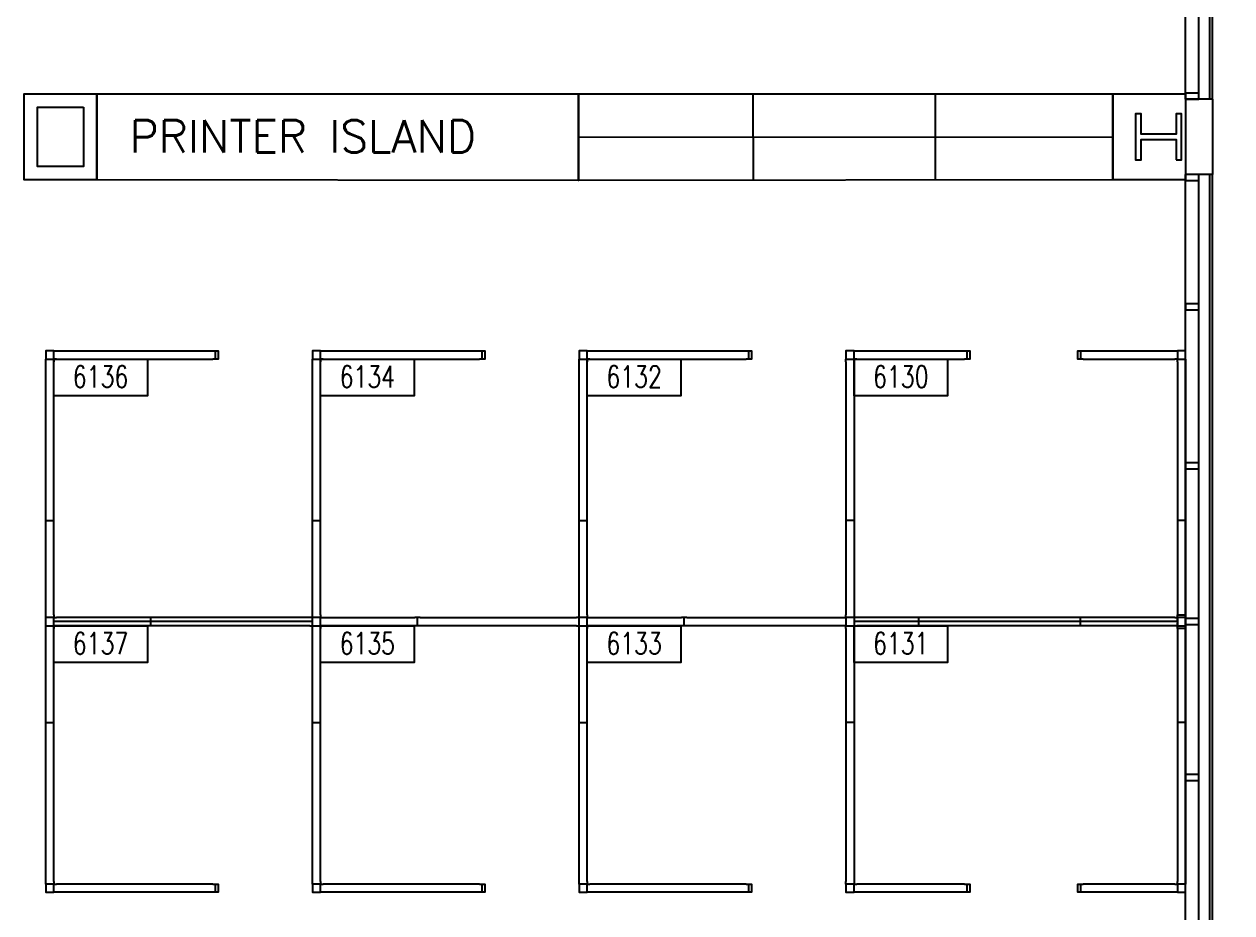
# Model space of a CAD drawing. Header units: millimetres. Extents: x 489553472 to 489553809, y 110504095 to 110504426.
# Drawn here: x 489553736.86 to 489553781.68, y 110504265.72 to 110504298.72 of the extents above; entities that cross this region are included whole.
import ezdxf
from ezdxf.enums import TextEntityAlignment as Align

# ---------------------------------------------------------------- set-up
doc = ezdxf.new("R2010")
doc.units = ezdxf.units.MM
for name, color, linetype in [('DIM', 3, 'Continuous'), ('E-B-FURR', 6, 'Continuous'), ('E-B-GLAZ', 72, 'Continuous'), ('E-B-MULL', 8, 'Continuous'), ('E-B-SHEL', 2, 'Continuous'), ('E-S-COLM', 8, 'Continuous'), ('FILE_CABINETS', 1, 'Continuous'), ('PANELS_201', 6, 'Continuous'), ('PRINTER_ISLAND', 7, 'Continuous'), ('RMNUM', 40, 'Continuous')]:
    doc.layers.add(name, color=color, linetype=linetype)
doc.styles.add('ARCHITXT', font='simplex.shx')
doc.styles.add('ROMANS', font='romans', dxfattribs={"width": 0.75, "height": 8})
doc.styles.get("Standard").update_dxf_attribs({"font": 'arial.ttf'})
doc.dimstyles.new('ISO-25', dxfattribs={"dimscale": 3, "dimtxt": 2.5, "dimasz": 2.5, "dimexe": 1.25, "dimexo": 0.625, "dimtad": 1, "dimdsep": 46, "dimtxsty": 'Standard', "dimcen": 2.5, "dimadec": 0, "dimazin": 0, "dimtfac": 1, "dimtmove": 0, "dimatfit": 3, "dimfxl": 0, "dimarcsym": 0})

# ---------------------------------------------------------------- blocks, each defined once
blk = doc.blocks.new('RMNUM')
at = {"layer": 'RMNUM'}
blk.add_lwpolyline([(-16.33354, 6.674702), (18.388073, 6.674702), (18.388073, -6.982766), (-16.33354, -6.982766), (-16.33354, 6.674702)], dxfattribs=at)
at = {"layer": 'RMNUM', "style": 'ROMANS', "width": 0.75}
blk.add_attdef('NUMBER', text='', height=8, dxfattribs=at).set_placement((1.027267, 0.114097), align=Align.MIDDLE_CENTER)
blk = doc.blocks.new('*D22')
at = {"layer": 'Defpoints', "color": 0, "transparency": 16777216}
for p in [(489553779.956, 110504328.789), (489553798.115, 110504328.826), (489553780.319, 110504149.075)]:
    blk.add_point(p, dxfattribs=at)
at = {"layer": 'DIM', "color": 0, "lineweight": -2, "transparency": 16777216}
for p, q in [((489553781.831, 110504328.793), (489553801.865, 110504328.833)), ((489553798.462, 110504156.611), (489553798.13, 110504321.326)), ((489553782.194, 110504149.078), (489553802.227, 110504149.119))]:
    blk.add_line(p, q, dxfattribs=at)
at = {"layer": 'DIM', "color": 0, "transparency": 16777216}
for points in [[(489553799.38, 110504321.328), (489553796.88, 110504321.323), (489553798.115, 110504328.826)], [(489553799.712, 110504156.614), (489553797.212, 110504156.609), (489553798.477, 110504149.111)]]:
    blk.add_solid(points, dxfattribs=at)
at = {"layer": 'DIM', "color": 0, "transparency": 16777216, "insert": (489553804, 110504238.98), "char_height": 7.5, "attachment_point": 5, "rotation": 270.1155}
blk.add_mtext('188', dxfattribs=at)

msp = doc.modelspace()

# ---------------------------------------------------------------- linework, layer by layer
at = {"layer": 'E-B-FURR'}
for p, q in [((489553779.9561564, 110504295.9370992), (489553779.9561564, 110504329.5370992)), ((489553779.9561564, 110504259.9370992), (489553779.9561564, 110504293.1370992))]:
    msp.add_line(p, q, dxfattribs=at)
for points in [[(489553739.5561564, 110504296.1370992), (489553739.5561564, 110504292.9370992), (489553736.8561563, 110504292.9370992), (489553736.8561563, 110504296.1370992)], [(489553779.9561564, 110504296.1370992), (489553779.9561564, 110504292.9370992), (489553777.2561564, 110504292.9370992), (489553777.2561564, 110504296.1370992)], [(489553739.0561564, 110504295.6370992), (489553739.0561564, 110504293.4370992), (489553737.3561563, 110504293.4370992), (489553737.3561563, 110504295.6370992)]]:
    msp.add_lwpolyline(points, close=True, dxfattribs=at)
at = {"layer": 'E-B-GLAZ'}
for p, q in [((489553780.4561564, 110504295.9370992), (489553780.4561564, 110504329.5370992)), ((489553780.8561563, 110504295.9370992), (489553780.8561563, 110504329.5370992)), ((489553780.9561564, 110504295.9370992), (489553780.9561564, 110504329.5370992)), ((489553780.4561564, 110504259.9370992), (489553780.4561564, 110504293.1370992)), ((489553780.8561563, 110504259.9370992), (489553780.8561563, 110504293.1370992)), ((489553780.9561564, 110504259.9370992), (489553780.9561564, 110504293.1370992))]:
    msp.add_line(p, q, dxfattribs=at)
at = {"layer": 'E-B-MULL'}
for points in [[(489553780.4561564, 110504296.1620992), (489553779.9561564, 110504296.1620992), (489553779.9561564, 110504295.9370992), (489553780.4561564, 110504295.9370992)], [(489553780.4561564, 110504293.1370992), (489553779.9561564, 110504293.1370992), (489553779.9561564, 110504292.9120992), (489553780.4561564, 110504292.9120992)], [(489553780.4561564, 110504288.3370992), (489553779.9561564, 110504288.3370992), (489553779.9561564, 110504288.1120992), (489553780.4561564, 110504288.1120992)], [(489553780.4561564, 110504282.4370992), (489553779.9561564, 110504282.4370992), (489553779.9561564, 110504282.2120992), (489553780.4561564, 110504282.2120992)], [(489553780.4561564, 110504276.6495992), (489553779.9561564, 110504276.6495992), (489553779.9561564, 110504276.4245992), (489553780.4561564, 110504276.4245992)], [(489553780.4561564, 110504270.8620992), (489553779.9561564, 110504270.8620992), (489553779.9561564, 110504270.6370992), (489553780.4561564, 110504270.6370992)]]:
    msp.add_lwpolyline(points, close=True, dxfattribs=at)
at = {"layer": 'E-B-SHEL'}
for p, q in [((489553780.9561564, 110504295.9370992), (489553779.9561564, 110504295.9370992)), ((489553779.9561564, 110504295.9370992), (489553779.9561564, 110504293.1370992)), ((489553780.9561564, 110504295.9370992), (489553780.9561564, 110504293.1370992)), ((489553780.9561564, 110504293.1370992), (489553779.9561564, 110504293.1370992))]:
    msp.add_line(p, q, dxfattribs=at)
at = {"layer": 'E-S-COLM'}
msp.add_lwpolyline([(489553779.6061563, 110504293.6870992), (489553779.8061564, 110504293.6870992), (489553779.8061564, 110504295.3870992), (489553779.6061563, 110504295.3870992), (489553779.6061563, 110504294.6370992), (489553778.3061564, 110504294.6370992), (489553778.3061564, 110504295.3870992), (489553778.1061563, 110504295.3870992), (489553778.1061563, 110504293.6870992), (489553778.3061564, 110504293.6870992), (489553778.3061564, 110504294.4370992), (489553779.6061563, 110504294.4370992)], close=True, dxfattribs=at)
at = {"layer": 'FILE_CABINETS'}
for p, q in [((489553763.903808, 110504296.115284), (489553763.9078356, 110504292.9202725)), ((489553770.6622897, 110504296.1370992), (489553770.6663342, 110504292.9287922)), ((489553757.4240841, 110504294.5245992), (489553777.2561564, 110504294.5370992))]:
    msp.add_line(p, q, dxfattribs=at)
msp.add_lwpolyline([(489553757.4240841, 110504296.1370992), (489553777.2561564, 110504296.1370992), (489553777.2561564, 110504292.9370992), (489553757.4240841, 110504292.9120992)], close=True, dxfattribs=at)
at = {"layer": 'PANELS_201', "linetype": 'Continuous'}
for p, q in [((489553779.6561564, 110504280.3870215), (489553779.6561564, 110504280.1870215)), ((489553779.9561564, 110504280.3870215), (489553779.9561564, 110504280.1870215)), ((489553779.9561564, 110504280.2870215), (489553779.6561564, 110504280.2870215)), ((489553747.9560243, 110504276.6870992), (489553751.3560243, 110504276.6870992)), ((489553751.3560243, 110504276.3870992), (489553747.9560243, 110504276.3870992)), ((489553751.5560243, 110504276.6870992), (489553757.3560243, 110504276.6870992)), ((489553757.3560243, 110504276.3870992), (489553751.5560243, 110504276.3870992)), ((489553757.8560243, 110504276.6870992), (489553761.2560242, 110504276.6870992)), ((489553761.2560242, 110504276.3870992), (489553757.8560243, 110504276.3870992)), ((489553761.4560243, 110504276.6870992), (489553767.2560242, 110504276.6870992)), ((489553767.2560242, 110504276.3870992), (489553761.4560243, 110504276.3870992)), ((489553779.6560243, 110504276.3870992), (489553779.9560243, 110504276.3870992)), ((489553779.9561564, 110504276.6870217), (489553779.6561564, 110504276.6870217)), ((489553779.6560243, 110504272.8870994), (489553779.6560243, 110504272.6870994)), ((489553779.9560243, 110504272.7870994), (489553779.6560243, 110504272.7870994)), ((489553779.9560243, 110504272.8870994), (489553779.9560243, 110504272.6870994))]:
    msp.add_line(p, q, dxfattribs=at)
for points in [[(489553737.9560243, 110504286.5870992), (489553737.6560243, 110504286.5870992), (489553737.6560243, 110504286.2870992)], [(489553737.6560243, 110504286.1870992), (489553737.6560243, 110504286.2870992), (489553737.9560243, 110504286.2870992), (489553737.9560243, 110504286.1870992)], [(489553737.6560243, 110504280.3870992), (489553737.6560243, 110504286.1870992)], [(489553738.0560243, 110504286.2870992), (489553737.9560243, 110504286.2870992), (489553737.9560243, 110504286.5870992), (489553738.0560243, 110504286.5870992)], [(489553737.9560243, 110504280.3870992), (489553737.9560243, 110504286.1870992)], [(489553738.0560243, 110504286.5870992), (489553743.8560243, 110504286.5870992)], [(489553738.0560243, 110504286.2870992), (489553743.8560243, 110504286.2870992)], [(489553743.8560243, 110504286.5870992), (489553743.9560243, 110504286.5870992), (489553744.0560243, 110504286.5870992), (489553744.0560243, 110504286.2870992), (489553743.8560243, 110504286.2870992)], [(489553743.9560243, 110504286.2870992), (489553743.9560243, 110504286.5870992)], [(489553747.8560243, 110504286.5870992), (489553747.5560243, 110504286.5870992), (489553747.5560243, 110504286.2870992)], [(489553747.5560243, 110504286.1870992), (489553747.5560243, 110504286.2870992), (489553747.8560243, 110504286.2870992), (489553747.8560243, 110504286.1870992)], [(489553747.5560243, 110504280.3870992), (489553747.5560243, 110504286.1870992)], [(489553747.9560243, 110504286.2870992), (489553747.8560243, 110504286.2870992), (489553747.8560243, 110504286.5870992), (489553747.9560243, 110504286.5870992)], [(489553747.8560243, 110504280.3870992), (489553747.8560243, 110504286.1870992)], [(489553747.9560243, 110504286.5870992), (489553753.7560242, 110504286.5870992)], [(489553747.9560243, 110504286.2870992), (489553753.7560242, 110504286.2870992)], [(489553753.7560242, 110504286.5870992), (489553753.8560243, 110504286.5870992), (489553753.9560243, 110504286.5870992), (489553753.9560243, 110504286.2870992), (489553753.7560242, 110504286.2870992)], [(489553753.8560243, 110504286.2870992), (489553753.8560243, 110504286.5870992)], [(489553757.7560242, 110504286.5870992), (489553757.4560243, 110504286.5870992), (489553757.4560243, 110504286.2870992)], [(489553757.4560243, 110504286.1870992), (489553757.4560243, 110504286.2870992), (489553757.7560242, 110504286.2870992), (489553757.7560242, 110504286.1870992)], [(489553757.4560243, 110504280.3870992), (489553757.4560243, 110504286.1870992)], [(489553757.8560243, 110504286.2870992), (489553757.7560242, 110504286.2870992), (489553757.7560242, 110504286.5870992), (489553757.8560243, 110504286.5870992)], [(489553757.7560242, 110504280.3870992), (489553757.7560242, 110504286.1870992)], [(489553757.8560243, 110504286.5870992), (489553763.6560243, 110504286.5870992)], [(489553757.8560243, 110504286.2870992), (489553763.6560243, 110504286.2870992)], [(489553763.6560243, 110504286.5870992), (489553763.7560242, 110504286.5870992), (489553763.8560243, 110504286.5870992), (489553763.8560243, 110504286.2870992), (489553763.6560243, 110504286.2870992)], [(489553763.7560242, 110504286.2870992), (489553763.7560242, 110504286.5870992)], [(489553767.6560243, 110504286.5870992), (489553767.3560243, 110504286.5870992), (489553767.3560243, 110504286.2870992)], [(489553767.3560243, 110504286.1870992), (489553767.3560243, 110504286.2870992), (489553767.6560243, 110504286.2870992), (489553767.6560243, 110504286.1870992)], [(489553767.3560243, 110504286.1870992), (489553767.3560243, 110504280.3870992)], [(489553767.7560242, 110504286.2870992), (489553767.6560243, 110504286.2870992), (489553767.6560243, 110504286.5870992), (489553767.7560242, 110504286.5870992)], [(489553767.6560243, 110504286.1870992), (489553767.6560243, 110504280.3870992)], [(489553767.7560242, 110504286.5870992), (489553771.7560242, 110504286.5870992)], [(489553767.7560242, 110504286.2870992), (489553771.7560242, 110504286.2870992)], [(489553771.7560242, 110504286.5870992), (489553771.8560243, 110504286.5870992), (489553771.9560243, 110504286.5870992), (489553771.9560243, 110504286.2870992), (489553771.7560242, 110504286.2870992)], [(489553771.8560243, 110504286.2870992), (489553771.8560243, 110504286.5870992)], [(489553776.1561565, 110504286.2870215), (489553776.0561566, 110504286.2870215), (489553775.9561566, 110504286.2870215), (489553775.9561566, 110504286.5870215), (489553776.1561565, 110504286.5870215)], [(489553776.0561566, 110504286.5870215), (489553776.0561566, 110504286.2870215)], [(489553776.1561565, 110504286.5870215), (489553779.5561564, 110504286.5870215)], [(489553776.1561565, 110504286.2870215), (489553779.5561564, 110504286.2870215)], [(489553779.5561564, 110504286.5870215), (489553779.6561564, 110504286.5870215), (489553779.6561564, 110504286.2870215), (489553779.5561564, 110504286.2870215)], [(489553779.9561564, 110504286.2870215), (489553779.9561564, 110504286.5870215), (489553779.6561564, 110504286.5870215)], [(489553779.6561564, 110504286.1870215), (489553779.6561564, 110504286.2870215), (489553779.9561564, 110504286.2870215), (489553779.9561564, 110504286.1870215)], [(489553779.6561564, 110504286.1870215), (489553779.6561564, 110504280.3870215)], [(489553779.9561564, 110504286.1870215), (489553779.9561564, 110504280.3870215)], [(489553737.6560243, 110504280.1870992), (489553737.6560243, 110504280.3870992)], [(489553737.9560243, 110504280.1870992), (489553737.9560243, 110504280.3870992)], [(489553747.5560243, 110504280.1870992), (489553747.5560243, 110504280.3870992)], [(489553747.8560243, 110504280.1870992), (489553747.8560243, 110504280.3870992)], [(489553757.4560243, 110504280.1870992), (489553757.4560243, 110504280.3870992)], [(489553757.7560242, 110504280.1870992), (489553757.7560242, 110504280.3870992)], [(489553767.3560243, 110504280.3870992), (489553767.3560243, 110504280.1870992)], [(489553767.6560243, 110504280.3870992), (489553767.6560243, 110504280.1870992)], [(489553737.6560243, 110504280.2870992), (489553737.9560243, 110504280.2870992)], [(489553737.6560243, 110504276.7870992), (489553737.6560243, 110504280.1870992)], [(489553737.9560243, 110504276.7870992), (489553737.9560243, 110504280.1870992)], [(489553747.5560243, 110504280.2870992), (489553747.8560243, 110504280.2870992)], [(489553747.5560243, 110504276.7870992), (489553747.5560243, 110504280.1870992)], [(489553747.8560243, 110504276.7870992), (489553747.8560243, 110504280.1870992)], [(489553757.4560243, 110504280.2870992), (489553757.7560242, 110504280.2870992)], [(489553757.4560243, 110504276.7870992), (489553757.4560243, 110504280.1870992)], [(489553757.7560242, 110504276.7870992), (489553757.7560242, 110504280.1870992)], [(489553767.6560243, 110504280.2870992), (489553767.3560243, 110504280.2870992)], [(489553767.3560243, 110504280.1870992), (489553767.3560243, 110504276.7870992)], [(489553767.6560243, 110504280.1870992), (489553767.6560243, 110504276.7870992)], [(489553779.6561564, 110504280.1870215), (489553779.6561564, 110504276.7870217)], [(489553779.9561564, 110504280.1870215), (489553779.9561564, 110504276.7870217)], [(489553737.9560243, 110504276.7870992), (489553737.9560243, 110504276.6870992), (489553737.6560243, 110504276.6870992), (489553737.6560243, 110504276.7870992)], [(489553747.8560243, 110504276.7870992), (489553747.8560243, 110504276.6870992), (489553747.5560243, 110504276.6870992), (489553747.5560243, 110504276.7870992)], [(489553757.7560242, 110504276.7870992), (489553757.7560242, 110504276.6870992), (489553757.4560243, 110504276.6870992), (489553757.4560243, 110504276.7870992)], [(489553767.6560243, 110504276.7870992), (489553767.6560243, 110504276.6870992), (489553767.3560243, 110504276.6870992), (489553767.3560243, 110504276.7870992)], [(489553779.9560243, 110504276.7870992), (489553779.9560243, 110504276.6870992), (489553779.6560243, 110504276.6870992), (489553779.6560243, 110504276.7870992)], [(489553779.6561564, 110504276.5870217), (489553779.6561564, 110504276.6870217), (489553779.6561564, 110504276.7870217), (489553779.9561564, 110504276.7870217), (489553779.9561564, 110504276.5870217)], [(489553737.6560243, 110504276.3870992), (489553737.6560243, 110504276.6870992)], [(489553737.6560243, 110504276.2870992), (489553737.6560243, 110504276.3870992), (489553737.9560243, 110504276.3870992), (489553737.9560243, 110504276.2870992)], [(489553738.0560243, 110504276.3870992), (489553737.9560243, 110504276.3870992), (489553737.9560243, 110504276.6870992), (489553738.0560243, 110504276.6870992)], [(489553741.5560243, 110504276.5370992), (489553737.9560243, 110504276.5370992)], [(489553741.4560243, 110504276.6870992), (489553738.0560243, 110504276.6870992)], [(489553741.4560243, 110504276.3870992), (489553738.0560243, 110504276.3870992)], [(489553741.6560243, 110504276.6870992), (489553741.4560243, 110504276.6870992)], [(489553741.6560243, 110504276.3870992), (489553741.4560243, 110504276.3870992)], [(489553741.5560243, 110504276.3870992), (489553741.5560243, 110504276.6870992)], [(489553747.5560243, 110504276.5370992), (489553741.5560243, 110504276.5370992)], [(489553747.4560243, 110504276.6870992), (489553741.6560243, 110504276.6870992)], [(489553747.4560243, 110504276.3870992), (489553741.6560243, 110504276.3870992)], [(489553747.4560243, 110504276.3870992), (489553747.5560243, 110504276.3870992), (489553747.5560243, 110504276.6870992), (489553747.4560243, 110504276.6870992)], [(489553747.5560243, 110504276.2870992), (489553747.5560243, 110504276.3870992), (489553747.8560243, 110504276.3870992), (489553747.8560243, 110504276.2870992)], [(489553747.9560243, 110504276.3870992), (489553747.8560243, 110504276.3870992), (489553747.8560243, 110504276.6870992), (489553747.9560243, 110504276.6870992)], [(489553751.5560243, 110504276.6870992), (489553751.3560243, 110504276.6870992)], [(489553751.5560243, 110504276.3870992), (489553751.3560243, 110504276.3870992)], [(489553751.4560243, 110504276.3870992), (489553751.4560243, 110504276.6870992)], [(489553757.3560243, 110504276.3870992), (489553757.4560243, 110504276.3870992), (489553757.4560243, 110504276.6870992), (489553757.3560243, 110504276.6870992)], [(489553757.4560243, 110504276.2870992), (489553757.4560243, 110504276.3870992), (489553757.7560242, 110504276.3870992), (489553757.7560242, 110504276.2870992)], [(489553757.8560243, 110504276.3870992), (489553757.7560242, 110504276.3870992), (489553757.7560242, 110504276.6870992), (489553757.8560243, 110504276.6870992)], [(489553761.4560243, 110504276.6870992), (489553761.2560242, 110504276.6870992)], [(489553761.4560243, 110504276.3870992), (489553761.2560242, 110504276.3870992)], [(489553761.3560243, 110504276.3870992), (489553761.3560243, 110504276.6870992)], [(489553767.2560242, 110504276.6870992), (489553767.3560243, 110504276.6870992), (489553767.3560243, 110504276.3870992), (489553767.2560242, 110504276.3870992)], [(489553767.3560243, 110504276.2870992), (489553767.3560243, 110504276.3870992), (489553767.6560243, 110504276.3870992), (489553767.6560243, 110504276.2870992)], [(489553767.7560242, 110504276.6870992), (489553767.6560243, 110504276.6870992), (489553767.6560243, 110504276.3870992), (489553767.7560242, 110504276.3870992)], [(489553770.0560243, 110504276.5370992), (489553767.6560243, 110504276.5370992)], [(489553769.9560243, 110504276.6870992), (489553767.7560242, 110504276.6870992)], [(489553769.9560243, 110504276.3870992), (489553767.7560242, 110504276.3870992)], [(489553770.1560243, 110504276.6870992), (489553769.9560243, 110504276.6870992)], [(489553770.1560243, 110504276.3870992), (489553769.9560243, 110504276.3870992)], [(489553770.0560243, 110504276.3870992), (489553770.0560243, 110504276.6870992)], [(489553776.0560243, 110504276.5370992), (489553770.0560243, 110504276.5370992)], [(489553775.9560243, 110504276.6870992), (489553770.1560243, 110504276.6870992)], [(489553775.9560243, 110504276.3870992), (489553770.1560243, 110504276.3870992)], [(489553776.1560243, 110504276.6870992), (489553775.9560243, 110504276.6870992)], [(489553776.1560243, 110504276.3870992), (489553775.9560243, 110504276.3870992)], [(489553776.0560243, 110504276.3870992), (489553776.0560243, 110504276.6870992)], [(489553779.6560243, 110504276.5370992), (489553776.0560243, 110504276.5370992)], [(489553779.5560243, 110504276.6870992), (489553776.1560243, 110504276.6870992)], [(489553779.5560243, 110504276.3870992), (489553776.1560243, 110504276.3870992)], [(489553779.5560243, 110504276.6870992), (489553779.6560243, 110504276.6870992), (489553779.6560243, 110504276.3870992), (489553779.5560243, 110504276.3870992)], [(489553779.9560243, 110504276.4870992), (489553779.9560243, 110504276.3870992), (489553779.9560243, 110504276.2870992), (489553779.6560243, 110504276.2870992), (489553779.6560243, 110504276.4870992)], [(489553779.6560243, 110504276.2870992), (489553779.6560243, 110504276.3870992), (489553779.9560243, 110504276.3870992), (489553779.9560243, 110504276.2870992)], [(489553779.9560243, 110504276.6870992), (489553779.9560243, 110504276.3870992)], [(489553737.6560243, 110504272.8870992), (489553737.6560243, 110504276.2870992)], [(489553737.9560243, 110504272.8870992), (489553737.9560243, 110504276.2870992)], [(489553747.5560243, 110504272.8870992), (489553747.5560243, 110504276.2870992)], [(489553747.8560243, 110504272.8870992), (489553747.8560243, 110504276.2870992)], [(489553757.4560243, 110504272.8870992), (489553757.4560243, 110504276.2870992)], [(489553757.7560242, 110504272.8870992), (489553757.7560242, 110504276.2870992)], [(489553767.3560243, 110504276.2870992), (489553767.3560243, 110504272.8870992)], [(489553767.6560243, 110504276.2870992), (489553767.6560243, 110504272.8870992)], [(489553779.6560243, 110504276.2870992), (489553779.6560243, 110504272.8870994)], [(489553779.9560243, 110504276.2870992), (489553779.9560243, 110504272.8870994)], [(489553737.6560243, 110504272.6870992), (489553737.6560243, 110504272.8870992)], [(489553737.6560243, 110504272.7870992), (489553737.9560243, 110504272.7870992)], [(489553737.9560243, 110504272.6870992), (489553737.9560243, 110504272.8870992)], [(489553747.5560243, 110504272.6870992), (489553747.5560243, 110504272.8870992)], [(489553747.5560243, 110504272.7870992), (489553747.8560243, 110504272.7870992)], [(489553747.8560243, 110504272.6870992), (489553747.8560243, 110504272.8870992)], [(489553757.4560243, 110504272.6870992), (489553757.4560243, 110504272.8870992)], [(489553757.4560243, 110504272.7870992), (489553757.7560242, 110504272.7870992)], [(489553757.7560242, 110504272.6870992), (489553757.7560242, 110504272.8870992)], [(489553767.3560243, 110504272.8870992), (489553767.3560243, 110504272.6870992)], [(489553767.6560243, 110504272.7870992), (489553767.3560243, 110504272.7870992)], [(489553767.6560243, 110504272.8870992), (489553767.6560243, 110504272.6870992)], [(489553737.6560243, 110504266.8870992), (489553737.6560243, 110504272.6870992)], [(489553737.9560243, 110504266.8870992), (489553737.9560243, 110504272.6870992)], [(489553747.5560243, 110504266.8870992), (489553747.5560243, 110504272.6870992)], [(489553747.8560243, 110504266.8870992), (489553747.8560243, 110504272.6870992)], [(489553757.4560243, 110504266.8870992), (489553757.4560243, 110504272.6870992)], [(489553757.7560242, 110504266.8870992), (489553757.7560242, 110504272.6870992)], [(489553767.3560243, 110504272.6870992), (489553767.3560243, 110504266.8870992)], [(489553767.6560243, 110504272.6870992), (489553767.6560243, 110504266.8870992)], [(489553779.6561564, 110504272.6871769), (489553779.6561564, 110504266.8871769)], [(489553779.9561564, 110504272.6871769), (489553779.9561564, 110504266.8871769)], [(489553737.9560243, 110504266.8870992), (489553737.9560243, 110504266.7870992), (489553737.6560243, 110504266.7870992), (489553737.6560243, 110504266.8870992)], [(489553737.6560243, 110504266.7870992), (489553737.6560243, 110504266.4870992), (489553737.9560243, 110504266.4870992)], [(489553738.0560243, 110504266.4870992), (489553737.9560243, 110504266.4870992), (489553737.9560243, 110504266.7870992), (489553738.0560243, 110504266.7870992)], [(489553743.8560243, 110504266.7870992), (489553738.0560243, 110504266.7870992)], [(489553743.8560243, 110504266.4870992), (489553738.0560243, 110504266.4870992)], [(489553743.8560243, 110504266.7870992), (489553743.9560243, 110504266.7870992), (489553744.0560243, 110504266.7870992), (489553744.0560243, 110504266.4870992), (489553743.8560243, 110504266.4870992)], [(489553743.9560243, 110504266.4870992), (489553743.9560243, 110504266.7870992)], [(489553747.8560243, 110504266.8870992), (489553747.8560243, 110504266.7870992), (489553747.5560243, 110504266.7870992), (489553747.5560243, 110504266.8870992)], [(489553747.5560243, 110504266.7870992), (489553747.5560243, 110504266.4870992), (489553747.8560243, 110504266.4870992)], [(489553747.9560243, 110504266.4870992), (489553747.8560243, 110504266.4870992), (489553747.8560243, 110504266.7870992), (489553747.9560243, 110504266.7870992)], [(489553753.7560242, 110504266.7870992), (489553747.9560243, 110504266.7870992)], [(489553753.7560242, 110504266.4870992), (489553747.9560243, 110504266.4870992)], [(489553753.7560242, 110504266.7870992), (489553753.8560243, 110504266.7870992), (489553753.9560243, 110504266.7870992), (489553753.9560243, 110504266.4870992), (489553753.7560242, 110504266.4870992)], [(489553753.8560243, 110504266.4870992), (489553753.8560243, 110504266.7870992)], [(489553757.7560242, 110504266.8870992), (489553757.7560242, 110504266.7870992), (489553757.4560243, 110504266.7870992), (489553757.4560243, 110504266.8870992)], [(489553757.4560243, 110504266.7870992), (489553757.4560243, 110504266.4870992), (489553757.7560242, 110504266.4870992)], [(489553757.8560243, 110504266.4870992), (489553757.7560242, 110504266.4870992), (489553757.7560242, 110504266.7870992), (489553757.8560243, 110504266.7870992)], [(489553763.6560243, 110504266.7870992), (489553757.8560243, 110504266.7870992)], [(489553763.6560243, 110504266.4870992), (489553757.8560243, 110504266.4870992)], [(489553763.6560243, 110504266.7870992), (489553763.7560242, 110504266.7870992), (489553763.8560243, 110504266.7870992), (489553763.8560243, 110504266.4870992), (489553763.6560243, 110504266.4870992)], [(489553763.7560242, 110504266.4870992), (489553763.7560242, 110504266.7870992)], [(489553767.6560243, 110504266.8870992), (489553767.6560243, 110504266.7870992), (489553767.3560243, 110504266.7870992), (489553767.3560243, 110504266.8870992)], [(489553767.3560243, 110504266.7870992), (489553767.3560243, 110504266.4870992), (489553767.6560243, 110504266.4870992)], [(489553767.7560242, 110504266.4870992), (489553767.6560243, 110504266.4870992), (489553767.6560243, 110504266.7870992), (489553767.7560242, 110504266.7870992)], [(489553771.7560242, 110504266.7872546), (489553767.7560242, 110504266.7872546)], [(489553771.7560242, 110504266.4872546), (489553767.7560242, 110504266.4872546)], [(489553771.7560242, 110504266.7872546), (489553771.8560243, 110504266.7872546), (489553771.9560243, 110504266.7872546), (489553771.9560243, 110504266.4872546), (489553771.7560242, 110504266.4872546)], [(489553771.8560243, 110504266.4872546), (489553771.8560243, 110504266.7872546)], [(489553776.1561565, 110504266.4871769), (489553776.0561566, 110504266.4871769), (489553775.9561566, 110504266.4871769), (489553775.9561566, 110504266.7871769), (489553776.1561565, 110504266.7871769)], [(489553776.0561566, 110504266.7871769), (489553776.0561566, 110504266.4871769)], [(489553779.5561564, 110504266.7871769), (489553776.1561565, 110504266.7871769)], [(489553779.5561564, 110504266.4871769), (489553776.1561565, 110504266.4871769)], [(489553779.5561564, 110504266.7871769), (489553779.6561564, 110504266.7871769), (489553779.6561564, 110504266.4871769), (489553779.5561564, 110504266.4871769)], [(489553779.9561564, 110504266.8871769), (489553779.9561564, 110504266.7871769), (489553779.6561564, 110504266.7871769), (489553779.6561564, 110504266.8871769)], [(489553779.6561564, 110504266.4871769), (489553779.9561564, 110504266.4871769), (489553779.9561564, 110504266.7871769)]]:
    msp.add_lwpolyline(points, dxfattribs=at)
at = {"layer": 'PRINTER_ISLAND'}
msp.add_lwpolyline([(489553739.5561564, 110504296.1370992), (489553757.4240841, 110504296.1370992), (489553757.4240841, 110504292.9120992), (489553739.5561564, 110504292.9370992)], close=True, dxfattribs=at)

# ---------------------------------------------------------------- block references
at = {"xscale": 0.1, "yscale": 0.1, "zscale": 0.1}
for p, values in [((489553739.5893784, 110504285.619629), {'NUMBER': '6136'}), ((489553749.4893784, 110504285.619629), {'NUMBER': '6134'}), ((489553759.3893784, 110504285.619629), {'NUMBER': '6132'}), ((489553769.2893784, 110504285.619629), {'NUMBER': '6130'}), ((489553739.5893784, 110504275.719629), {'NUMBER': '6137'}), ((489553749.4893784, 110504275.719629), {'NUMBER': '6135'}), ((489553759.3893784, 110504275.719629), {'NUMBER': '6133'}), ((489553769.2893784, 110504275.719629), {'NUMBER': '6131'})]:
    msp.add_blockref('RMNUM', p, dxfattribs=at).add_auto_attribs(values)

# ---------------------------------------------------------------- texts
at = {"layer": 'PRINTER_ISLAND', "style": 'ARCHITXT'}
msp.add_text('PRINTER ISLAND', height=1.2, dxfattribs=at).set_placement((489553740.7718915, 110504293.9567965))

# ---------------------------------------------------------------- dimensions: what is measured, and where the dimension line sits
at = {"layer": 'DIM'}
dim = msp.add_aligned_dim(p1=(489553780.3185521, 110504149.0747035), p2=(489553779.9561564, 110504328.7890914), distance=-18.1588915, text='188', dimstyle='ISO-25', dxfattribs=at)
dim.commit()
dim.dimension.update_dxf_attribs({"geometry": '*D22', "text_midpoint": (489553804.0004948, 110504238.9800176)})

doc.saveas('drawing.dxf')
